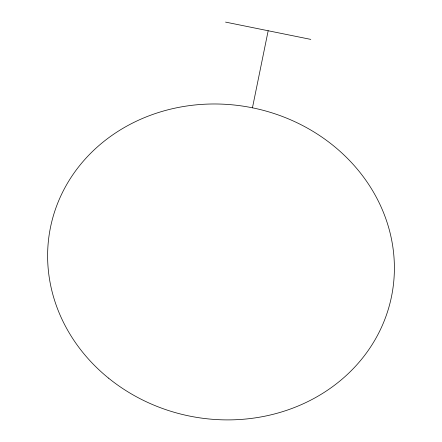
<?xml version="1.0" encoding="UTF-8"?>
<svg xmlns="http://www.w3.org/2000/svg" width="442" height="442" viewBox="0 0 442 442"><rect width="100%" height="100%" fill="white"/><g stroke="black" fill="none" stroke-linecap="round" stroke-linejoin="round"><path stroke-width="0.66" d="M252.448 107.815L268.172 30.752M225.542 22.1L310.798 39.399M108.511 378.114A173.988 157.302 11.2 0 0 391.513 296.543A173.988 157.302 11.2 0 0 162.976 111.163A173.988 157.302 11.2 0 0 108.511 378.114"/></g></svg>
